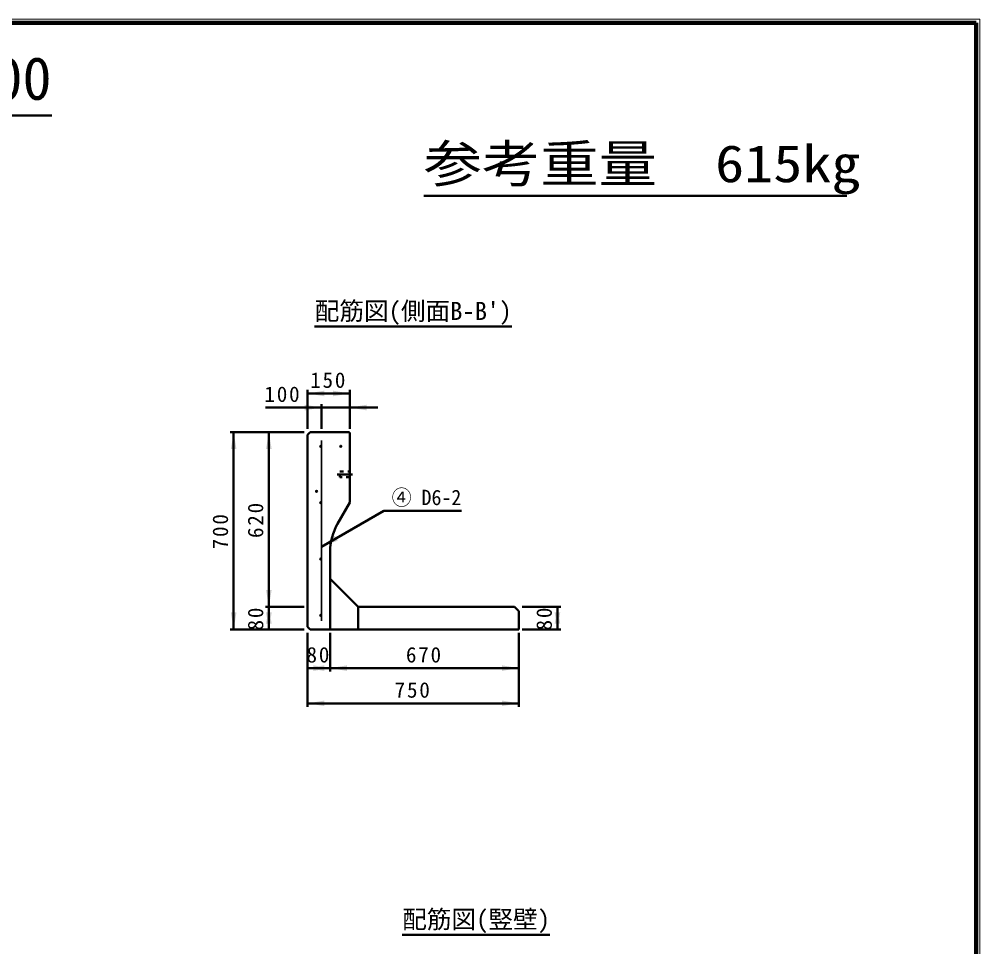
# Model space of a CAD drawing. Units: millimetres, scale not verified. Extents: x 100 to 4105, y 100 to 2870.
# Drawn here: x 2740 to 4105, y 1553 to 2870 of the extents above; entities that cross this region are included whole.
import ezdxf
from ezdxf.enums import TextEntityAlignment as Align

# ---------------------------------------------------------------- set-up
doc = ezdxf.new("R2010")
doc.units = ezdxf.units.MM
doc.header["$LTSCALE"] = 5
doc.linetypes.add('USER2', pattern=[13.4, 10, -1.2, 1, -1.2])
doc.linetypes.add('USER3', pattern=[2.2, 1, -1.2])
doc.layers.add('V-nasSTD', color=7, linetype='Continuous', lineweight=50)
doc.styles.add('ＭＳ ゴシック', font='')
doc.styles.get('ＭＳ ゴシック').set_extended_font_data('MS Gothic')

msp = doc.modelspace()

# ---------------------------------------------------------------- hatches: boundary and pattern name
at = {"layer": 'V-nasSTD'}
for points in [[(3173.966, 2338.566), (3173.966, 2334.566), (3149.966, 2338.566), (3173.966, 2342.566)], [(3185.966, 2338.566), (3185.966, 2342.566), (3209.966, 2338.566), (3185.966, 2334.566)], [(3145.966, 2318.566), (3145.966, 2322.566), (3169.966, 2318.566), (3145.966, 2314.566)], [(3233.966, 2318.566), (3233.966, 2314.566), (3209.966, 2318.566), (3233.966, 2322.566)], [(3044.966, 2259.566), (3040.966, 2259.566), (3044.966, 2283.566), (3048.966, 2259.566)], [(3094.966, 2259.566), (3090.966, 2259.566), (3094.966, 2283.566), (3098.966, 2259.566)], [(3190.75, 2132.966), (3192.75, 2129.502), (3169.966, 2120.966), (3188.75, 2136.43)], [(3094.966, 2059.566), (3098.966, 2059.566), (3094.966, 2035.566), (3090.966, 2059.566)], [(3094.966, 2011.566), (3090.966, 2011.566), (3094.966, 2035.566), (3098.966, 2011.566)], [(3504.966, 2011.566), (3500.966, 2011.566), (3504.966, 2035.566), (3508.966, 2011.566)], [(3044.966, 2027.566), (3048.966, 2027.566), (3044.966, 2003.566), (3040.966, 2027.566)], [(3094.966, 2027.566), (3098.966, 2027.566), (3094.966, 2003.566), (3090.966, 2027.566)], [(3504.966, 2027.566), (3508.966, 2027.566), (3504.966, 2003.566), (3500.966, 2027.566)], [(3173.966, 1948.566), (3173.966, 1944.566), (3149.966, 1948.566), (3173.966, 1952.566)], [(3157.966, 1948.566), (3157.966, 1952.566), (3181.966, 1948.566), (3157.966, 1944.566)], [(3205.966, 1948.566), (3205.966, 1944.566), (3181.966, 1948.566), (3205.966, 1952.566)], [(3425.966, 1948.566), (3425.966, 1952.566), (3449.966, 1948.566), (3425.966, 1944.566)], [(3173.966, 1898.566), (3173.966, 1894.566), (3149.966, 1898.566), (3173.966, 1902.566)], [(3425.966, 1898.566), (3425.966, 1902.566), (3449.966, 1898.566), (3425.966, 1894.566)]]:
    msp.add_hatch(color=256, dxfattribs=at).paths.add_polyline_path(points)

# ---------------------------------------------------------------- linework, layer by layer
at = {"layer": 'V-nasSTD', "lineweight": 100}
for p, q in [((4100, 2865), (105, 2865)), ((4100, 105), (4100, 2865))]:
    msp.add_line(p, q, dxfattribs=at)
at = {"layer": 'V-nasSTD'}
for p, q in [((1418.212, 2733.465), (2786.788, 2733.465)), ((3314.969, 2619.328), (3916.169, 2619.328)), ((3159.966, 2433.566), (3439.966, 2433.566)), ((3149.966, 2343.566), (3149.966, 2288.566)), ((3209.966, 2338.566), (3149.966, 2338.566)), ((3209.966, 2343.566), (3209.966, 2288.566)), ((3169.966, 2323.566), (3169.966, 2288.566)), ((3089.966, 2318.566), (3169.966, 2318.566)), ((3169.966, 2318.566), (3209.966, 2318.566)), ((3209.966, 2318.566), (3249.966, 2318.566)), ((3144.966, 2283.566), (3039.966, 2283.566)), ((3044.966, 2283.566), (3044.966, 2003.566)), ((3094.966, 2283.566), (3094.966, 2035.566)), ((3153.566, 2283.566), (3149.966, 2279.966)), ((3149.966, 2279.966), (3149.966, 2007.166)), ((3207.966, 2283.566), (3153.566, 2283.566)), ((3209.966, 2281.566), (3209.966, 2183.566)), ((3209.966, 2183.566), (3192.684, 2153.632)), ((3169.966, 2120.966), (3258.457, 2172.057)), ((3258.457, 2172.057), (3368.457, 2172.057)), ((3181.966, 2113.632), (3181.966, 2003.566)), ((3181.966, 2075.566), (3221.966, 2035.566)), ((3144.966, 2035.566), (3089.966, 2035.566)), ((3094.966, 2035.566), (3094.966, 2003.566)), ((3094.966, 2035.566), (3094.966, 2003.566)), ((3221.966, 2035.566), (3443.966, 2035.566)), ((3221.966, 2003.566), (3221.966, 2035.566)), ((3443.966, 2035.566), (3449.966, 2029.566)), ((3509.966, 2035.566), (3454.966, 2035.566)), ((3504.966, 2035.566), (3504.966, 2003.566)), ((3449.966, 2003.566), (3449.966, 2029.566)), ((3149.966, 2007.166), (3153.566, 2003.566)), ((3144.966, 2003.566), (3039.966, 2003.566)), ((3149.966, 1893.566), (3149.966, 1998.566)), ((3153.566, 2003.566), (3449.966, 2003.566)), ((3181.966, 1943.566), (3181.966, 1998.566)), ((3449.966, 1893.566), (3449.966, 1998.566)), ((3509.966, 2003.566), (3454.966, 2003.566)), ((3181.966, 1948.566), (3149.966, 1948.566)), ((3181.966, 1948.566), (3149.966, 1948.566)), ((3449.966, 1948.566), (3181.966, 1948.566)), ((3449.966, 1898.566), (3149.966, 1898.566)), ((3284.366, 1569.766), (3494.366, 1569.766))]:
    msp.add_line(p, q, dxfattribs=at)
at = {"layer": 'V-nasSTD', "lineweight": 35}
msp.add_line((3169.966, 2271.566), (3169.966, 2015.566), dxfattribs=at)
at = {"layer": 'V-nasSTD', "linetype": 'USER3'}
for p, q in [((3195.966, 2219.566), (3195.966, 2227.566)), ((3195.966, 2227.566), (3209.966, 2227.566)), ((3209.966, 2219.566), (3195.966, 2219.566))]:
    msp.add_line(p, q, dxfattribs=at)
at = {"layer": 'V-nasSTD', "linetype": 'USER2'}
msp.add_line((3191.966, 2223.566), (3213.966, 2223.566), dxfattribs=at)
at = {"layer": 'V-nasSTD', "lineweight": 13}
msp.add_lwpolyline([(100, 100), (100, 2870), (4105, 2870), (4105, 100)], close=True, dxfattribs=at)
at = {"layer": 'V-nasSTD', "lineweight": 35}
for centre in [(3168.766, 2263.566), (3197.166, 2263.566), (3162.766, 2199.566), (3168.766, 2183.566), (3168.766, 2103.566), (3168.766, 2023.566)]:
    msp.add_circle(centre, 1.2, dxfattribs=at)
at = {"layer": 'V-nasSTD'}
for centre, radius, start, end in [((3207.966, 2281.566), 2, 0, 90), ((3261.966, 2113.632), 80, 150, 180)]:
    msp.add_arc(centre, radius, start, end, dxfattribs=at)

# ---------------------------------------------------------------- texts
at = {"layer": 'V-nasSTD', "style": 'ＭＳ ゴシック'}
for s, height, p in [('1ｓｔタッチウォール(Ｆ型)  Ｈ=700', 60.81, (2102.5, 2816.409)), ("配筋図(側面B-B')", 25.66, (3299.966, 2468.566)), ('配筋図(竪壁)', 25.66, (3389.366, 1604.766))]:
    msp.add_text(s, height=height, dxfattribs=at).set_placement(p, align=Align.TOP_CENTER)
at = {"layer": 'V-nasSTD', "style": 'ＭＳ ゴシック', "width": 1.15}
msp.add_text('参考重量\u3000615kg', height=52.79, dxfattribs=at).set_placement((3314.969, 2691.328), align=Align.TOP_LEFT)
at = {"layer": 'V-nasSTD', "style": 'ＭＳ ゴシック', "width": 0.95}
msp.add_text('④ D6-2', height=21.85, dxfattribs=at).set_placement((3318.901, 2201.865), align=Align.TOP_CENTER)
at = {"layer": 'V-nasSTD', "char_height": 21.99, "attachment_point": 2, "style": 'ＭＳ ゴシック'}
for s, insert in [('\\T1.17;150', (3179.966, 2368.566)), ('\\T1.17;100', (3114.966, 2348.566)), ('\\T1.17;80', (3165.965, 1978.566)), ('\\T1.17;670', (3315.966, 1978.566)), ('\\T1.17;750', (3299.966, 1928.566))]:
    msp.add_mtext(s, dxfattribs=dict(at, insert=insert))
at = {"layer": 'V-nasSTD', "char_height": 21.99, "attachment_point": 2, "rotation": 90, "style": 'ＭＳ ゴシック'}
for s, insert in [('\\T1.17;620', (3064.966, 2159.566)), ('\\T1.17;700', (3014.966, 2143.566)), ('\\T1.17;80', (3064.966, 2019.565)), ('\\T1.17;80', (3474.966, 2019.565))]:
    msp.add_mtext(s, dxfattribs=dict(at, insert=insert))

doc.saveas('drawing.dxf')
